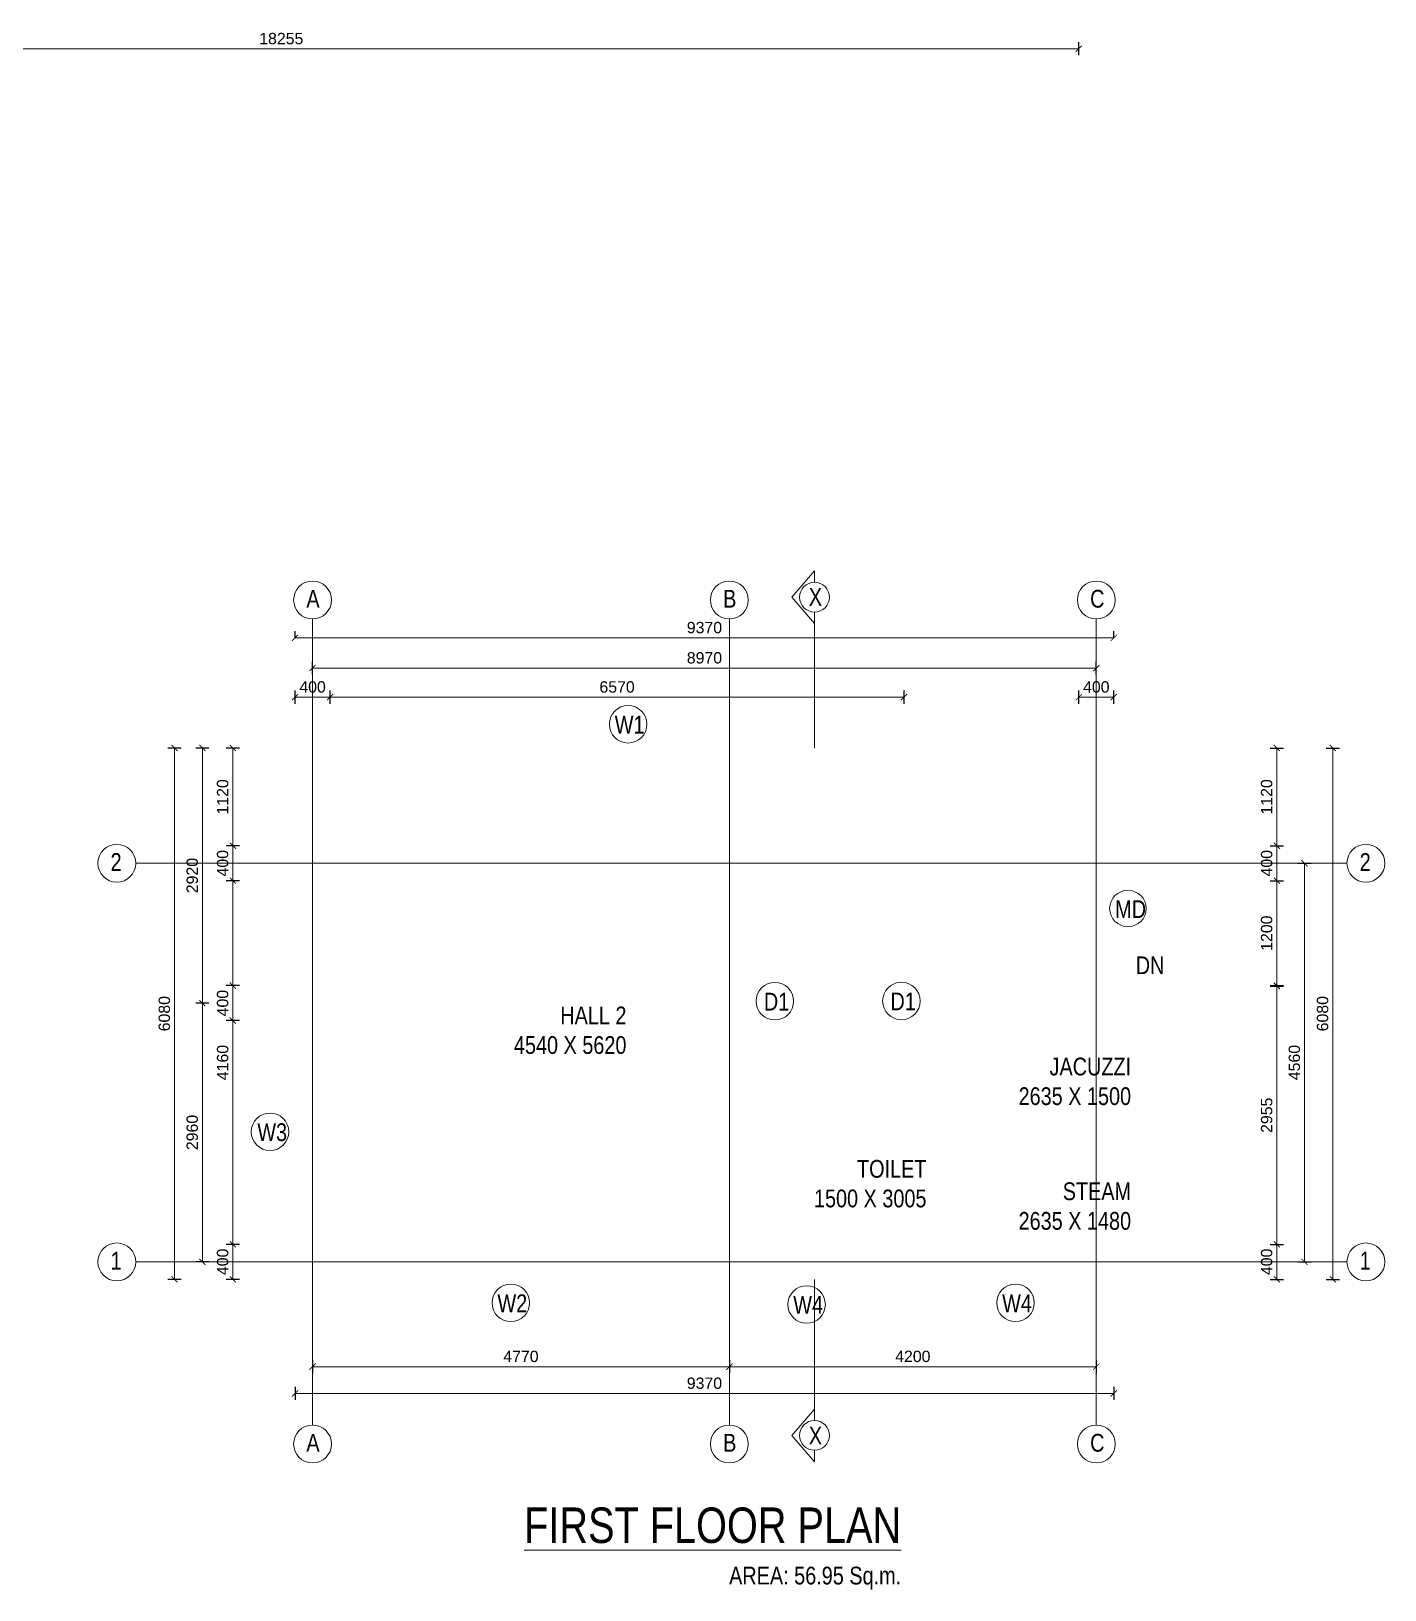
# Model space of a CAD drawing. Header units: millimetres. Extents: x 19543921 to 20171754, y -3528062 to -3222959.
# Drawn here: x 20156261 to 20171754, y -3513936 to -3496106 of the extents above; entities that cross this region are included whole.
import ezdxf

# ---------------------------------------------------------------- set-up
doc = ezdxf.new("R2010")
doc.units = ezdxf.units.MM
doc.header["$MEASUREMENT"] = 0
doc.header["$PDMODE"] = 35
doc.linetypes.add('CENTER', pattern=[2, 1.25, -0.25, 0.25, -0.25])
doc.layers.get('Defpoints').update_dxf_attribs({"color": 169})
for name, color, linetype, lineweight in [('center', 4, 'Continuous', 9), ('Dimension', 4, 'Continuous', 9), ('text', 142, 'Continuous', 9)]:
    doc.layers.add(name, color=color, linetype=linetype, lineweight=lineweight)
doc.styles.add('DIM', font='arial.ttf', dxfattribs={"width": 0.8, "height": 45})
doc.styles.add('ordinary', font='arial.ttf')
doc.dimstyles.new('outer dimension', dxfattribs={"dimtxt": 130, "dimasz": 70, "dimexe": 75, "dimexo": 150, "dimgap": 50, "dimtad": 1, "dimdec": 0, "dimrnd": 5, "dimzin": 12, "dimdsep": 46, "dimtxsty": 'ordinary', "dimblk": 'ARCHTICK', "dimcen": 0.09, "dimclrd": 256, "dimclre": 256, "dimclrt": 256, "dimadec": 0, "dimazin": 3, "dimtfac": 1, "dimtdec": 0, "dimtix": 1, "dimtmove": 1, "dimatfit": 2, "dimldrblk": 'ARCHTICK', "dimfxl": 75, "dimfxlon": 1, "dimtolj": 1, "dimtzin": 12, "dimlwd": -1, "dimarcsym": 0})

# ---------------------------------------------------------------- blocks, each defined once
blk = doc.blocks.new('_ArchTick')
at = {"color": 0, "linetype": 'ByBlock', "const_width": 0.15}
blk.add_lwpolyline([(-0.5, -0.5), (0.5, 0.5)], dxfattribs=at)
blk = doc.blocks.new('*D267')
at = {"layer": 'Defpoints', "color": 0, "linetype": 'Continuous', "ltscale": 1000, "transparency": 16777216}
for p in [(20159482, -3510184), (20164252, -3510184), (20164252, -3511383)]:
    blk.add_point(p, dxfattribs=at)
at = {"layer": 'Dimension', "linetype": 'Continuous', "lineweight": -2, "ltscale": 1000, "transparency": 16777216}
for p, q in [((20159482, -3511308), (20159482, -3511458)), ((20164252, -3511308), (20164252, -3511458))]:
    blk.add_line(p, q, dxfattribs=at)
at = {"layer": 'Dimension', "ltscale": 1000, "transparency": 16777216}
blk.add_line((20159482, -3511383), (20164252, -3511383), dxfattribs=at)
at = {"layer": 'Dimension', "linetype": 'Continuous', "ltscale": 1000, "transparency": 16777216, "xscale": 70, "yscale": 70, "zscale": 70, "rotation": 180}
blk.add_blockref('_ArchTick', (20159482, -3511383), dxfattribs=at)
at = {"layer": 'Dimension', "linetype": 'Continuous', "ltscale": 1000, "transparency": 16777216, "xscale": 70, "yscale": 70, "zscale": 70}
blk.add_blockref('_ArchTick', (20164252, -3511383), dxfattribs=at)
at = {"layer": 'Dimension', "linetype": 'Continuous', "ltscale": 1000, "transparency": 16777216, "insert": (20161867, -3511266), "char_height": 130, "attachment_point": 5, "style": 'ordinary'}
blk.add_mtext('\\A1;4770', dxfattribs=at)
blk = doc.blocks.new('*D268')
at = {"layer": 'Defpoints', "color": 0, "linetype": 'Continuous', "ltscale": 1000, "transparency": 16777216}
for p in [(20164252, -3510184), (20168452, -3510184), (20168452, -3511383)]:
    blk.add_point(p, dxfattribs=at)
at = {"layer": 'Dimension', "linetype": 'Continuous', "lineweight": -2, "ltscale": 1000, "transparency": 16777216}
for p, q in [((20164252, -3511308), (20164252, -3511458)), ((20168452, -3511308), (20168452, -3511458))]:
    blk.add_line(p, q, dxfattribs=at)
at = {"layer": 'Dimension', "ltscale": 1000, "transparency": 16777216}
blk.add_line((20164252, -3511383), (20168452, -3511383), dxfattribs=at)
at = {"layer": 'Dimension', "linetype": 'Continuous', "ltscale": 1000, "transparency": 16777216, "xscale": 70, "yscale": 70, "zscale": 70, "rotation": 180}
blk.add_blockref('_ArchTick', (20164252, -3511383), dxfattribs=at)
at = {"layer": 'Dimension', "linetype": 'Continuous', "ltscale": 1000, "transparency": 16777216, "xscale": 70, "yscale": 70, "zscale": 70}
blk.add_blockref('_ArchTick', (20168452, -3511383), dxfattribs=at)
at = {"layer": 'Dimension', "linetype": 'Continuous', "ltscale": 1000, "transparency": 16777216, "insert": (20166352, -3511266), "char_height": 130, "attachment_point": 5, "style": 'ordinary'}
blk.add_mtext('\\A1;4200', dxfattribs=at)
blk = doc.blocks.new('*D269')
at = {"layer": 'Defpoints', "color": 0, "linetype": 'Continuous', "ltscale": 1000, "transparency": 16777216}
for p in [(20159282, -3510384), (20168652, -3510384), (20159282, -3511689)]:
    blk.add_point(p, dxfattribs=at)
at = {"layer": 'Dimension', "linetype": 'Continuous', "lineweight": -2, "ltscale": 1000, "transparency": 16777216}
for p, q in [((20159282, -3511614), (20159282, -3511764)), ((20168652, -3511614), (20168652, -3511764))]:
    blk.add_line(p, q, dxfattribs=at)
at = {"layer": 'Dimension', "ltscale": 1000, "transparency": 16777216}
blk.add_line((20168652, -3511689), (20159282, -3511689), dxfattribs=at)
at = {"layer": 'Dimension', "linetype": 'Continuous', "ltscale": 1000, "transparency": 16777216, "xscale": 70, "yscale": 70, "zscale": 70, "rotation": 180}
blk.add_blockref('_ArchTick', (20159282, -3511689), dxfattribs=at)
at = {"layer": 'Dimension', "linetype": 'Continuous', "ltscale": 1000, "transparency": 16777216, "xscale": 70, "yscale": 70, "zscale": 70}
blk.add_blockref('_ArchTick', (20168652, -3511689), dxfattribs=at)
at = {"layer": 'Dimension', "linetype": 'Continuous', "ltscale": 1000, "transparency": 16777216, "insert": (20163967, -3511573), "char_height": 130, "attachment_point": 5, "style": 'ordinary'}
blk.add_mtext('\\A1;9370', dxfattribs=at)
blk = doc.blocks.new('*D270')
at = {"layer": 'Defpoints', "color": 0, "linetype": 'Continuous', "ltscale": 1000, "transparency": 16777216}
for p in [(20168652, -3504306), (20168652, -3505424), (20170518, -3505424)]:
    blk.add_point(p, dxfattribs=at)
at = {"layer": 'Dimension', "linetype": 'Continuous', "lineweight": -2, "ltscale": 1000, "transparency": 16777216}
for p, q in [((20170443, -3504306), (20170593, -3504306)), ((20170443, -3505424), (20170593, -3505424))]:
    blk.add_line(p, q, dxfattribs=at)
at = {"layer": 'Dimension', "ltscale": 1000, "transparency": 16777216}
blk.add_line((20170518, -3504306), (20170518, -3505424), dxfattribs=at)
at = {"layer": 'Dimension', "linetype": 'Continuous', "ltscale": 1000, "transparency": 16777216, "xscale": 70, "yscale": 70, "zscale": 70}
for p, rotation in [((20170518, -3504306), 90), ((20170518, -3505424), 270)]:
    blk.add_blockref('_ArchTick', p, dxfattribs=dict(at, rotation=rotation))
at = {"layer": 'Dimension', "linetype": 'Continuous', "ltscale": 1000, "transparency": 16777216, "insert": (20170402, -3504865), "char_height": 130, "attachment_point": 5, "rotation": 90, "style": 'ordinary'}
blk.add_mtext('\\A1;1120', dxfattribs=at)
blk = doc.blocks.new('*D271')
at = {"layer": 'Defpoints', "color": 0, "linetype": 'Continuous', "ltscale": 1000, "transparency": 16777216}
for p in [(20168652, -3505424), (20168652, -3505824), (20170518, -3505824)]:
    blk.add_point(p, dxfattribs=at)
at = {"layer": 'Dimension', "linetype": 'Continuous', "lineweight": -2, "ltscale": 1000, "transparency": 16777216}
for p, q in [((20170443, -3505424), (20170593, -3505424)), ((20170443, -3505824), (20170593, -3505824))]:
    blk.add_line(p, q, dxfattribs=at)
at = {"layer": 'Dimension', "ltscale": 1000, "transparency": 16777216}
blk.add_line((20170518, -3505424), (20170518, -3505824), dxfattribs=at)
at = {"layer": 'Dimension', "linetype": 'Continuous', "ltscale": 1000, "transparency": 16777216, "xscale": 70, "yscale": 70, "zscale": 70}
for p, rotation in [((20170518, -3505424), 90), ((20170518, -3505824), 270)]:
    blk.add_blockref('_ArchTick', p, dxfattribs=dict(at, rotation=rotation))
at = {"layer": 'Dimension', "linetype": 'Continuous', "ltscale": 1000, "transparency": 16777216, "insert": (20170402, -3505624), "char_height": 130, "attachment_point": 5, "rotation": 90, "style": 'ordinary'}
blk.add_mtext('\\A1;400', dxfattribs=at)
blk = doc.blocks.new('*D272')
at = {"layer": 'Defpoints', "color": 0, "linetype": 'Continuous', "ltscale": 1000, "transparency": 16777216}
for p in [(20168652, -3505824), (20168652, -3507024), (20170518, -3507024)]:
    blk.add_point(p, dxfattribs=at)
at = {"layer": 'Dimension', "linetype": 'Continuous', "lineweight": -2, "ltscale": 1000, "transparency": 16777216}
for p, q in [((20170443, -3505824), (20170593, -3505824)), ((20170443, -3507024), (20170593, -3507024))]:
    blk.add_line(p, q, dxfattribs=at)
at = {"layer": 'Dimension', "ltscale": 1000, "transparency": 16777216}
blk.add_line((20170518, -3505824), (20170518, -3507024), dxfattribs=at)
at = {"layer": 'Dimension', "linetype": 'Continuous', "ltscale": 1000, "transparency": 16777216, "xscale": 70, "yscale": 70, "zscale": 70}
for p, rotation in [((20170518, -3505824), 90), ((20170518, -3507024), 270)]:
    blk.add_blockref('_ArchTick', p, dxfattribs=dict(at, rotation=rotation))
at = {"layer": 'Dimension', "linetype": 'Continuous', "ltscale": 1000, "transparency": 16777216, "insert": (20170402, -3506424), "char_height": 130, "attachment_point": 5, "rotation": 90, "style": 'ordinary'}
blk.add_mtext('\\A1;1200', dxfattribs=at)
blk = doc.blocks.new('*D273')
at = {"layer": 'Defpoints', "color": 0, "linetype": 'Continuous', "ltscale": 1000, "transparency": 16777216}
for p in [(20168652, -3507030), (20168652, -3509984), (20170518, -3509984)]:
    blk.add_point(p, dxfattribs=at)
at = {"layer": 'Dimension', "linetype": 'Continuous', "lineweight": -2, "ltscale": 1000, "transparency": 16777216}
for p, q in [((20170443, -3507030), (20170593, -3507030)), ((20170443, -3509984), (20170593, -3509984))]:
    blk.add_line(p, q, dxfattribs=at)
at = {"layer": 'Dimension', "ltscale": 1000, "transparency": 16777216}
blk.add_line((20170518, -3507030), (20170518, -3509984), dxfattribs=at)
at = {"layer": 'Dimension', "linetype": 'Continuous', "ltscale": 1000, "transparency": 16777216, "xscale": 70, "yscale": 70, "zscale": 70}
for p, rotation in [((20170518, -3507030), 90), ((20170518, -3509984), 270)]:
    blk.add_blockref('_ArchTick', p, dxfattribs=dict(at, rotation=rotation))
at = {"layer": 'Dimension', "linetype": 'Continuous', "ltscale": 1000, "transparency": 16777216, "insert": (20170402, -3508507), "char_height": 130, "attachment_point": 5, "rotation": 90, "style": 'ordinary'}
blk.add_mtext('\\A1;2955', dxfattribs=at)
blk = doc.blocks.new('*D274')
at = {"layer": 'Defpoints', "color": 0, "linetype": 'Continuous', "ltscale": 1000, "transparency": 16777216}
for p in [(20168652, -3509984), (20168652, -3510384), (20170518, -3510384)]:
    blk.add_point(p, dxfattribs=at)
at = {"layer": 'Dimension', "linetype": 'Continuous', "lineweight": -2, "ltscale": 1000, "transparency": 16777216}
for p, q in [((20170443, -3509984), (20170593, -3509984)), ((20170443, -3510384), (20170593, -3510384))]:
    blk.add_line(p, q, dxfattribs=at)
at = {"layer": 'Dimension', "ltscale": 1000, "transparency": 16777216}
blk.add_line((20170518, -3509984), (20170518, -3510384), dxfattribs=at)
at = {"layer": 'Dimension', "linetype": 'Continuous', "ltscale": 1000, "transparency": 16777216, "xscale": 70, "yscale": 70, "zscale": 70}
for p, rotation in [((20170518, -3509984), 90), ((20170518, -3510384), 270)]:
    blk.add_blockref('_ArchTick', p, dxfattribs=dict(at, rotation=rotation))
at = {"layer": 'Dimension', "linetype": 'Continuous', "ltscale": 1000, "transparency": 16777216, "insert": (20170402, -3510184), "char_height": 130, "attachment_point": 5, "rotation": 90, "style": 'ordinary'}
blk.add_mtext('\\A1;400', dxfattribs=at)
blk = doc.blocks.new('*D275')
at = {"layer": 'Defpoints', "color": 0, "linetype": 'Continuous', "ltscale": 1000, "transparency": 16777216}
for p in [(20168452, -3505624), (20170835, -3505624), (20168452, -3510184)]:
    blk.add_point(p, dxfattribs=at)
at = {"layer": 'Dimension', "linetype": 'Continuous', "lineweight": -2, "ltscale": 1000, "transparency": 16777216}
for p, q in [((20170760, -3505624), (20170910, -3505624)), ((20170760, -3510184), (20170910, -3510184))]:
    blk.add_line(p, q, dxfattribs=at)
at = {"layer": 'Dimension', "ltscale": 1000, "transparency": 16777216}
blk.add_line((20170835, -3510184), (20170835, -3505624), dxfattribs=at)
at = {"layer": 'Dimension', "linetype": 'Continuous', "ltscale": 1000, "transparency": 16777216, "xscale": 70, "yscale": 70, "zscale": 70}
for p, rotation in [((20170835, -3505624), 90), ((20170835, -3510184), 270)]:
    blk.add_blockref('_ArchTick', p, dxfattribs=dict(at, rotation=rotation))
at = {"layer": 'Dimension', "linetype": 'Continuous', "ltscale": 1000, "transparency": 16777216, "insert": (20170719, -3507904), "char_height": 130, "attachment_point": 5, "rotation": 90, "style": 'ordinary'}
blk.add_mtext('\\A1;4560', dxfattribs=at)
blk = doc.blocks.new('*D276')
at = {"layer": 'Defpoints', "color": 0, "linetype": 'Continuous', "ltscale": 1000, "transparency": 16777216}
for p in [(20168535, -3504306), (20171159, -3504306), (20168535, -3510384)]:
    blk.add_point(p, dxfattribs=at)
at = {"layer": 'Dimension', "linetype": 'Continuous', "lineweight": -2, "ltscale": 1000, "transparency": 16777216}
for p, q in [((20171084, -3504306), (20171234, -3504306)), ((20171084, -3510384), (20171234, -3510384))]:
    blk.add_line(p, q, dxfattribs=at)
at = {"layer": 'Dimension', "ltscale": 1000, "transparency": 16777216}
blk.add_line((20171159, -3510384), (20171159, -3504306), dxfattribs=at)
at = {"layer": 'Dimension', "linetype": 'Continuous', "ltscale": 1000, "transparency": 16777216, "xscale": 70, "yscale": 70, "zscale": 70}
for p, rotation in [((20171159, -3504306), 90), ((20171159, -3510384), 270)]:
    blk.add_blockref('_ArchTick', p, dxfattribs=dict(at, rotation=rotation))
at = {"layer": 'Dimension', "linetype": 'Continuous', "ltscale": 1000, "transparency": 16777216, "insert": (20171042, -3507345), "char_height": 130, "attachment_point": 5, "rotation": 90, "style": 'ordinary'}
blk.add_mtext('\\A1;6080', dxfattribs=at)
blk = doc.blocks.new('*D277')
at = {"layer": 'Defpoints', "color": 0, "linetype": 'Continuous', "ltscale": 1000, "transparency": 16777216}
for p in [(20158569, -3509984), (20159283, -3509984), (20159283, -3510384)]:
    blk.add_point(p, dxfattribs=at)
at = {"layer": 'Dimension', "linetype": 'Continuous', "lineweight": -2, "ltscale": 1000, "transparency": 16777216}
for p, q in [((20158644, -3509984), (20158494, -3509984)), ((20158644, -3510384), (20158494, -3510384))]:
    blk.add_line(p, q, dxfattribs=at)
at = {"layer": 'Dimension', "ltscale": 1000, "transparency": 16777216}
blk.add_line((20158569, -3510384), (20158569, -3509984), dxfattribs=at)
at = {"layer": 'Dimension', "linetype": 'Continuous', "ltscale": 1000, "transparency": 16777216, "xscale": 70, "yscale": 70, "zscale": 70}
for p, rotation in [((20158569, -3509984), 90), ((20158569, -3510384), 270)]:
    blk.add_blockref('_ArchTick', p, dxfattribs=dict(at, rotation=rotation))
at = {"layer": 'Dimension', "linetype": 'Continuous', "ltscale": 1000, "transparency": 16777216, "insert": (20158453, -3510184), "char_height": 130, "attachment_point": 5, "rotation": 90, "style": 'ordinary'}
blk.add_mtext('\\A1;400', dxfattribs=at)
blk = doc.blocks.new('*D278')
at = {"layer": 'Defpoints', "color": 0, "linetype": 'Continuous', "ltscale": 1000, "transparency": 16777216}
for p in [(20158569, -3505824), (20159282, -3505824), (20159283, -3509984)]:
    blk.add_point(p, dxfattribs=at)
at = {"layer": 'Dimension', "linetype": 'Continuous', "lineweight": -2, "ltscale": 1000, "transparency": 16777216}
for p, q in [((20158644, -3505824), (20158494, -3505824)), ((20158644, -3509984), (20158494, -3509984))]:
    blk.add_line(p, q, dxfattribs=at)
at = {"layer": 'Dimension', "ltscale": 1000, "transparency": 16777216}
blk.add_line((20158569, -3509984), (20158569, -3505824), dxfattribs=at)
at = {"layer": 'Dimension', "linetype": 'Continuous', "ltscale": 1000, "transparency": 16777216, "xscale": 70, "yscale": 70, "zscale": 70}
for p, rotation in [((20158569, -3505824), 90), ((20158569, -3509984), 270)]:
    blk.add_blockref('_ArchTick', p, dxfattribs=dict(at, rotation=rotation))
at = {"layer": 'Dimension', "linetype": 'Continuous', "ltscale": 1000, "transparency": 16777216, "insert": (20158453, -3507904), "char_height": 130, "attachment_point": 5, "rotation": 90, "style": 'ordinary'}
blk.add_mtext('\\A1;4160', dxfattribs=at)
blk = doc.blocks.new('*D279')
at = {"layer": 'Defpoints', "color": 0, "linetype": 'Continuous', "ltscale": 1000, "transparency": 16777216}
for p in [(20158569, -3507024), (20159283, -3507024), (20159283, -3507424)]:
    blk.add_point(p, dxfattribs=at)
at = {"layer": 'Dimension', "linetype": 'Continuous', "lineweight": -2, "ltscale": 1000, "transparency": 16777216}
for p, q in [((20158644, -3507024), (20158494, -3507024)), ((20158644, -3507424), (20158494, -3507424))]:
    blk.add_line(p, q, dxfattribs=at)
at = {"layer": 'Dimension', "ltscale": 1000, "transparency": 16777216}
blk.add_line((20158569, -3507424), (20158569, -3507024), dxfattribs=at)
at = {"layer": 'Dimension', "linetype": 'Continuous', "ltscale": 1000, "transparency": 16777216, "xscale": 70, "yscale": 70, "zscale": 70}
for p, rotation in [((20158569, -3507024), 90), ((20158569, -3507424), 270)]:
    blk.add_blockref('_ArchTick', p, dxfattribs=dict(at, rotation=rotation))
at = {"layer": 'Dimension', "linetype": 'Continuous', "ltscale": 1000, "transparency": 16777216, "insert": (20158453, -3507224), "char_height": 130, "attachment_point": 5, "rotation": 90, "style": 'ordinary'}
blk.add_mtext('\\A1;400', dxfattribs=at)
blk = doc.blocks.new('*D280')
at = {"layer": 'Defpoints', "color": 0, "linetype": 'Continuous', "ltscale": 1000, "transparency": 16777216}
for p in [(20158569, -3505424), (20159282, -3505424), (20159282, -3505824)]:
    blk.add_point(p, dxfattribs=at)
at = {"layer": 'Dimension', "linetype": 'Continuous', "lineweight": -2, "ltscale": 1000, "transparency": 16777216}
for p, q in [((20158644, -3505424), (20158494, -3505424)), ((20158644, -3505824), (20158494, -3505824))]:
    blk.add_line(p, q, dxfattribs=at)
at = {"layer": 'Dimension', "ltscale": 1000, "transparency": 16777216}
blk.add_line((20158569, -3505824), (20158569, -3505424), dxfattribs=at)
at = {"layer": 'Dimension', "linetype": 'Continuous', "ltscale": 1000, "transparency": 16777216, "xscale": 70, "yscale": 70, "zscale": 70}
for p, rotation in [((20158569, -3505424), 90), ((20158569, -3505824), 270)]:
    blk.add_blockref('_ArchTick', p, dxfattribs=dict(at, rotation=rotation))
at = {"layer": 'Dimension', "linetype": 'Continuous', "ltscale": 1000, "transparency": 16777216, "insert": (20158453, -3505624), "char_height": 130, "attachment_point": 5, "rotation": 90, "style": 'ordinary'}
blk.add_mtext('\\A1;400', dxfattribs=at)
blk = doc.blocks.new('*D281')
at = {"layer": 'Defpoints', "color": 0, "linetype": 'Continuous', "ltscale": 1000, "transparency": 16777216}
for p in [(20158569, -3504306), (20159282, -3504306), (20159282, -3505424)]:
    blk.add_point(p, dxfattribs=at)
at = {"layer": 'Dimension', "linetype": 'Continuous', "lineweight": -2, "ltscale": 1000, "transparency": 16777216}
for p, q in [((20158644, -3504306), (20158494, -3504306)), ((20158644, -3505424), (20158494, -3505424))]:
    blk.add_line(p, q, dxfattribs=at)
at = {"layer": 'Dimension', "ltscale": 1000, "transparency": 16777216}
blk.add_line((20158569, -3505424), (20158569, -3504306), dxfattribs=at)
at = {"layer": 'Dimension', "linetype": 'Continuous', "ltscale": 1000, "transparency": 16777216, "xscale": 70, "yscale": 70, "zscale": 70}
for p, rotation in [((20158569, -3504306), 90), ((20158569, -3505424), 270)]:
    blk.add_blockref('_ArchTick', p, dxfattribs=dict(at, rotation=rotation))
at = {"layer": 'Dimension', "linetype": 'Continuous', "ltscale": 1000, "transparency": 16777216, "insert": (20158453, -3504865), "char_height": 130, "attachment_point": 5, "rotation": 90, "style": 'ordinary'}
blk.add_mtext('\\A1;1120', dxfattribs=at)
blk = doc.blocks.new('*D282')
at = {"layer": 'Defpoints', "color": 0, "linetype": 'Continuous', "ltscale": 1000, "transparency": 16777216}
for p in [(20158221, -3507224), (20159283, -3507224), (20159283, -3510184)]:
    blk.add_point(p, dxfattribs=at)
at = {"layer": 'Dimension', "linetype": 'Continuous', "lineweight": -2, "ltscale": 1000, "transparency": 16777216}
for p, q in [((20158296, -3507224), (20158146, -3507224)), ((20158296, -3510184), (20158146, -3510184))]:
    blk.add_line(p, q, dxfattribs=at)
at = {"layer": 'Dimension', "ltscale": 1000, "transparency": 16777216}
blk.add_line((20158221, -3510184), (20158221, -3507224), dxfattribs=at)
at = {"layer": 'Dimension', "linetype": 'Continuous', "ltscale": 1000, "transparency": 16777216, "xscale": 70, "yscale": 70, "zscale": 70}
for p, rotation in [((20158221, -3507224), 90), ((20158221, -3510184), 270)]:
    blk.add_blockref('_ArchTick', p, dxfattribs=dict(at, rotation=rotation))
at = {"layer": 'Dimension', "linetype": 'Continuous', "ltscale": 1000, "transparency": 16777216, "insert": (20158105, -3508704), "char_height": 130, "attachment_point": 5, "rotation": 90, "style": 'ordinary'}
blk.add_mtext('\\A1;2960', dxfattribs=at)
blk = doc.blocks.new('*D283')
at = {"layer": 'Defpoints', "color": 0, "linetype": 'Continuous', "ltscale": 1000, "transparency": 16777216}
for p in [(20158221, -3504306), (20159283, -3504306), (20159283, -3507224)]:
    blk.add_point(p, dxfattribs=at)
at = {"layer": 'Dimension', "linetype": 'Continuous', "lineweight": -2, "ltscale": 1000, "transparency": 16777216}
for p, q in [((20158296, -3504306), (20158146, -3504306)), ((20158296, -3507224), (20158146, -3507224))]:
    blk.add_line(p, q, dxfattribs=at)
at = {"layer": 'Dimension', "ltscale": 1000, "transparency": 16777216}
blk.add_line((20158221, -3507224), (20158221, -3504306), dxfattribs=at)
at = {"layer": 'Dimension', "linetype": 'Continuous', "ltscale": 1000, "transparency": 16777216, "xscale": 70, "yscale": 70, "zscale": 70}
for p, rotation in [((20158221, -3504306), 90), ((20158221, -3507224), 270)]:
    blk.add_blockref('_ArchTick', p, dxfattribs=dict(at, rotation=rotation))
at = {"layer": 'Dimension', "linetype": 'Continuous', "ltscale": 1000, "transparency": 16777216, "insert": (20158105, -3505765), "char_height": 130, "attachment_point": 5, "rotation": 90, "style": 'ordinary'}
blk.add_mtext('\\A1;2920', dxfattribs=at)
blk = doc.blocks.new('*D284')
at = {"layer": 'Defpoints', "color": 0, "linetype": 'Continuous', "ltscale": 1000, "transparency": 16777216}
for p in [(20157902, -3504306), (20159282, -3504306), (20159283, -3510384)]:
    blk.add_point(p, dxfattribs=at)
at = {"layer": 'Dimension', "linetype": 'Continuous', "lineweight": -2, "ltscale": 1000, "transparency": 16777216}
for p, q in [((20157977, -3504306), (20157827, -3504306)), ((20157977, -3510384), (20157827, -3510384))]:
    blk.add_line(p, q, dxfattribs=at)
at = {"layer": 'Dimension', "ltscale": 1000, "transparency": 16777216}
blk.add_line((20157902, -3510384), (20157902, -3504306), dxfattribs=at)
at = {"layer": 'Dimension', "linetype": 'Continuous', "ltscale": 1000, "transparency": 16777216, "xscale": 70, "yscale": 70, "zscale": 70}
for p, rotation in [((20157902, -3504306), 90), ((20157902, -3510384), 270)]:
    blk.add_blockref('_ArchTick', p, dxfattribs=dict(at, rotation=rotation))
at = {"layer": 'Dimension', "linetype": 'Continuous', "ltscale": 1000, "transparency": 16777216, "insert": (20157786, -3507345), "char_height": 130, "attachment_point": 5, "rotation": 90, "style": 'ordinary'}
blk.add_mtext('\\A1;6080', dxfattribs=at)
blk = doc.blocks.new('*D285')
at = {"layer": 'Defpoints', "color": 0, "linetype": 'Continuous', "ltscale": 1000, "transparency": 16777216}
for p in [(20159682, -3503724), (20159281, -3504306), (20159682, -3504306)]:
    blk.add_point(p, dxfattribs=at)
at = {"layer": 'Dimension', "linetype": 'Continuous', "lineweight": -2, "ltscale": 1000, "transparency": 16777216}
for p, q in [((20159281, -3503799), (20159281, -3503649)), ((20159682, -3503799), (20159682, -3503649))]:
    blk.add_line(p, q, dxfattribs=at)
at = {"layer": 'Dimension', "ltscale": 1000, "transparency": 16777216}
blk.add_line((20159281, -3503724), (20159682, -3503724), dxfattribs=at)
at = {"layer": 'Dimension', "linetype": 'Continuous', "ltscale": 1000, "transparency": 16777216, "xscale": 70, "yscale": 70, "zscale": 70, "rotation": 180}
blk.add_blockref('_ArchTick', (20159281, -3503724), dxfattribs=at)
at = {"layer": 'Dimension', "linetype": 'Continuous', "ltscale": 1000, "transparency": 16777216, "xscale": 70, "yscale": 70, "zscale": 70}
blk.add_blockref('_ArchTick', (20159682, -3503724), dxfattribs=at)
at = {"layer": 'Dimension', "linetype": 'Continuous', "ltscale": 1000, "transparency": 16777216, "insert": (20159482, -3503608), "char_height": 130, "attachment_point": 5, "style": 'ordinary'}
blk.add_mtext('\\A1;400', dxfattribs=at)
blk = doc.blocks.new('*D286')
at = {"layer": 'Defpoints', "color": 0, "linetype": 'Continuous', "ltscale": 1000, "transparency": 16777216}
for p in [(20166252, -3503724), (20159682, -3504306), (20166252, -3504306)]:
    blk.add_point(p, dxfattribs=at)
at = {"layer": 'Dimension', "linetype": 'Continuous', "lineweight": -2, "ltscale": 1000, "transparency": 16777216}
for p, q in [((20159682, -3503799), (20159682, -3503649)), ((20166252, -3503799), (20166252, -3503649))]:
    blk.add_line(p, q, dxfattribs=at)
at = {"layer": 'Dimension', "ltscale": 1000, "transparency": 16777216}
blk.add_line((20159682, -3503724), (20166252, -3503724), dxfattribs=at)
at = {"layer": 'Dimension', "linetype": 'Continuous', "ltscale": 1000, "transparency": 16777216, "xscale": 70, "yscale": 70, "zscale": 70, "rotation": 180}
blk.add_blockref('_ArchTick', (20159682, -3503724), dxfattribs=at)
at = {"layer": 'Dimension', "linetype": 'Continuous', "ltscale": 1000, "transparency": 16777216, "xscale": 70, "yscale": 70, "zscale": 70}
blk.add_blockref('_ArchTick', (20166252, -3503724), dxfattribs=at)
at = {"layer": 'Dimension', "linetype": 'Continuous', "ltscale": 1000, "transparency": 16777216, "insert": (20162967, -3503608), "char_height": 130, "attachment_point": 5, "style": 'ordinary'}
blk.add_mtext('\\A1;6570', dxfattribs=at)
blk = doc.blocks.new('*D287')
at = {"layer": 'Defpoints', "color": 0, "linetype": 'Continuous', "ltscale": 1000, "transparency": 16777216}
for p in [(20168652, -3503724), (20168252, -3504306), (20168652, -3504306)]:
    blk.add_point(p, dxfattribs=at)
at = {"layer": 'Dimension', "linetype": 'Continuous', "lineweight": -2, "ltscale": 1000, "transparency": 16777216}
for p, q in [((20168252, -3503799), (20168252, -3503649)), ((20168652, -3503799), (20168652, -3503649))]:
    blk.add_line(p, q, dxfattribs=at)
at = {"layer": 'Dimension', "ltscale": 1000, "transparency": 16777216}
blk.add_line((20168252, -3503724), (20168652, -3503724), dxfattribs=at)
at = {"layer": 'Dimension', "linetype": 'Continuous', "ltscale": 1000, "transparency": 16777216, "xscale": 70, "yscale": 70, "zscale": 70, "rotation": 180}
blk.add_blockref('_ArchTick', (20168252, -3503724), dxfattribs=at)
at = {"layer": 'Dimension', "linetype": 'Continuous', "ltscale": 1000, "transparency": 16777216, "xscale": 70, "yscale": 70, "zscale": 70}
blk.add_blockref('_ArchTick', (20168652, -3503724), dxfattribs=at)
at = {"layer": 'Dimension', "linetype": 'Continuous', "ltscale": 1000, "transparency": 16777216, "insert": (20168452, -3503608), "char_height": 130, "attachment_point": 5, "style": 'ordinary'}
blk.add_mtext('\\A1;400', dxfattribs=at)
blk = doc.blocks.new('*D288')
at = {"layer": 'Defpoints', "color": 0, "linetype": 'Continuous', "ltscale": 1000, "transparency": 16777216}
for p in [(20159482, -3503391), (20159482, -3505926), (20168452, -3505926)]:
    blk.add_point(p, dxfattribs=at)
at = {"layer": 'Dimension', "linetype": 'Continuous', "lineweight": -2, "ltscale": 1000, "transparency": 16777216}
for p, q in [((20159482, -3503466), (20159482, -3503316)), ((20168452, -3503466), (20168452, -3503316))]:
    blk.add_line(p, q, dxfattribs=at)
at = {"layer": 'Dimension', "ltscale": 1000, "transparency": 16777216}
blk.add_line((20168452, -3503391), (20159482, -3503391), dxfattribs=at)
at = {"layer": 'Dimension', "linetype": 'Continuous', "ltscale": 1000, "transparency": 16777216, "xscale": 70, "yscale": 70, "zscale": 70, "rotation": 180}
blk.add_blockref('_ArchTick', (20159482, -3503391), dxfattribs=at)
at = {"layer": 'Dimension', "linetype": 'Continuous', "ltscale": 1000, "transparency": 16777216, "xscale": 70, "yscale": 70, "zscale": 70}
blk.add_blockref('_ArchTick', (20168452, -3503391), dxfattribs=at)
at = {"layer": 'Dimension', "linetype": 'Continuous', "ltscale": 1000, "transparency": 16777216, "insert": (20163967, -3503275), "char_height": 130, "attachment_point": 5, "style": 'ordinary'}
blk.add_mtext('\\A1;8970', dxfattribs=at)
blk = doc.blocks.new('*D312')
at = {"layer": 'Defpoints', "color": 0, "linetype": 'Continuous', "ltscale": 1000, "transparency": 16777216}
for p in [(20168252, -3496307), (20149995, -3496889), (20168252, -3505424)]:
    blk.add_point(p, dxfattribs=at)
at = {"layer": 'Dimension', "linetype": 'Continuous', "lineweight": -2, "ltscale": 1000, "transparency": 16777216}
for p, q in [((20149995, -3496382), (20149995, -3496232)), ((20168252, -3496382), (20168252, -3496232))]:
    blk.add_line(p, q, dxfattribs=at)
at = {"layer": 'Dimension', "ltscale": 1000, "transparency": 16777216}
blk.add_line((20149995, -3496307), (20168252, -3496307), dxfattribs=at)
at = {"layer": 'Dimension', "linetype": 'Continuous', "ltscale": 1000, "transparency": 16777216, "xscale": 70, "yscale": 70, "zscale": 70, "rotation": 180}
blk.add_blockref('_ArchTick', (20149995, -3496307), dxfattribs=at)
at = {"layer": 'Dimension', "linetype": 'Continuous', "ltscale": 1000, "transparency": 16777216, "xscale": 70, "yscale": 70, "zscale": 70}
blk.add_blockref('_ArchTick', (20168252, -3496307), dxfattribs=at)
at = {"layer": 'Dimension', "linetype": 'Continuous', "ltscale": 1000, "transparency": 16777216, "insert": (20159124, -3496191), "char_height": 130, "attachment_point": 5, "style": 'ordinary'}
blk.add_mtext('\\A1;18255', dxfattribs=at)
blk = doc.blocks.new('*D260')
at = {"layer": 'Defpoints', "color": 0, "linetype": 'Continuous', "ltscale": 1000, "transparency": 16777216}
for p in [(20168652, -3503046), (20159281, -3504537), (20168652, -3504537)]:
    blk.add_point(p, dxfattribs=at)
at = {"layer": 'Dimension', "lineweight": -2, "ltscale": 1000, "transparency": 16777216}
for p, q in [((20159281, -3503047), (20159281, -3502971)), ((20168652, -3503047), (20168652, -3502971))]:
    blk.add_line(p, q, dxfattribs=at)
at = {"layer": 'Dimension', "ltscale": 1000, "transparency": 16777216}
blk.add_line((20159281, -3503046), (20168652, -3503046), dxfattribs=at)
at = {"layer": 'Dimension', "linetype": 'Continuous', "ltscale": 1000, "transparency": 16777216, "xscale": 70, "yscale": 70, "zscale": 70, "rotation": 180}
blk.add_blockref('_ArchTick', (20159281, -3503046), dxfattribs=at)
at = {"layer": 'Dimension', "linetype": 'Continuous', "ltscale": 1000, "transparency": 16777216, "xscale": 70, "yscale": 70, "zscale": 70}
blk.add_blockref('_ArchTick', (20168652, -3503046), dxfattribs=at)
at = {"layer": 'Dimension', "linetype": 'Continuous', "ltscale": 1000, "transparency": 16777216, "insert": (20163967, -3502929), "char_height": 130, "attachment_point": 5, "style": 'ordinary'}
blk.add_mtext('\\A1;9370', dxfattribs=at)

msp = doc.modelspace()

# ---------------------------------------------------------------- linework, layer by layer
at = {"layer": 'center', "color": 251, "linetype": 'CENTER', "ltscale": 5}
for p, q in [((20159482.1, -3502829.4), (20159482.1, -3512051)), ((20164251.9, -3502829.4), (20164251.9, -3512051)), ((20168452.1, -3502829.4), (20168452.1, -3512051)), ((20157458, -3505624.1), (20171320.8, -3505624.1)), ((20157458, -3510184.5), (20171320.8, -3510184.5))]:
    msp.add_line(p, q, dxfattribs=at)
at = {"layer": 'text'}
for p, q in [((20164966.6, -3502580), (20165226.9, -3502278.8)), ((20165226.9, -3502278.8), (20165226.9, -3502409.6)), ((20164966.6, -3502580), (20165226.9, -3502881.3)), ((20165226.9, -3502750.5), (20165226.9, -3504306.1)), ((20165226.9, -3511998.5), (20165226.9, -3510384.5)), ((20164966.6, -3512168.9), (20165226.9, -3511867.7)), ((20164966.6, -3512168.9), (20165226.9, -3512470.1)), ((20165226.9, -3512470.1), (20165226.9, -3512339.3))]:
    msp.add_line(p, q, dxfattribs=at)
for centre, radius in [((20159482.1, -3502612.6), 216.8), ((20164251.9, -3502612.6), 216.8), ((20165226.9, -3502580), 170.4), ((20168452.1, -3502612.6), 216.8), ((20157241.2, -3505624.1), 216.8), ((20171537.5, -3505624.1), 216.8), ((20157241.2, -3510184.5), 216.8), ((20171537.5, -3510184.5), 216.8), ((20159482.1, -3512267.8), 216.8), ((20164251.9, -3512267.8), 216.8), ((20165226.9, -3512168.9), 170.4), ((20168452.1, -3512267.8), 216.8)]:
    msp.add_circle(centre, radius, dxfattribs=at)
at = {"layer": 'text', "ltscale": 7}
for centre, radius in [((20163093.6, -3504034.4), 214.6), ((20168813.3, -3506141.8), 208.8), ((20164773, -3507202.3), 214.6), ((20166221.3, -3507200), 214.6), ((20158995.1, -3508695.8), 214.6), ((20161751, -3510653.1), 214.6), ((20165136.2, -3510671.8), 214.6), ((20167527.2, -3510653.1), 214.6)]:
    msp.add_circle(centre, radius, dxfattribs=at)

# ---------------------------------------------------------------- texts
at = {"layer": 'text', "ltscale": 7, "style": 'DIM'}
for s, width, heights, insert, char_height, attachment_point in [('W1', 12.632, [0], (20162940.6, -3503937.5), 203.2, 1), ('MD', 12.632, [0], (20168667.8, -3506047.4), 203.2, 1), ('DN', 203.2, [0], (20169231.6, -3506689.4), 203.2, 3), ('D1', 12.632, [0], (20164647.5, -3507105.5), 203.2, 1), ('D1', 12.632, [0], (20166095.8, -3507103.1), 203.2, 1), ('HALL 2\\P4540 X 5620', 3155.972, [570.7], (20163074.3, -3507263.3), 203.2, 3), ('JACUZZI\\P2635 X 1500', 3155.972, [570.7], (20168850.1, -3507848.1), 203.2, 3), ('W3', 12.632, [0], (20158849.9, -3508599), 203.2, 1), ('TOILET\\P1500 X 3005', 3155.972, [570.7], (20166508.1, -3509018.2), 203.2, 3), ('STEAM\\P2635 X 1480', 3155.972, [570.7], (20168850.1, -3509274.7), 203.2, 3), ('W2', 12.632, [0], (20161598.1, -3510556.3), 203.2, 1), ('W4', 12.632, [0], (20164983.3, -3510575), 203.2, 1), ('W4', 12.632, [0], (20167374.2, -3510556.3), 203.2, 1), ('{\\LFIRST FLOOR PLAN\\P\\H0.5x;\\lAREA: 56.95 Sq.m.}', 5741.858, [0], (20166218.3, -3512993.7), 406.4, 3)]:
    msp.add_mtext_dynamic_manual_height_columns(s, width=width, gutter_width=40, heights=heights, dxfattribs=dict(at, insert=insert, char_height=char_height, attachment_point=attachment_point))
at = {"layer": 'text', "style": 'DIM', "width": 0.8}
for tag, p in [('A', (20159411.1, -3502699.8)), ('B', (20164180.9, -3502699.8)), ('X', (20165161.5, -3502679.6)), ('C', (20168381.1, -3502699.8)), ('2', (20157170.2, -3505711.3)), ('2', (20171466.5, -3505711.3)), ('1', (20157170.2, -3510271.7)), ('1', (20171466.5, -3510271.7)), ('X', (20165161.5, -3512272.6)), ('A', (20159411.1, -3512355)), ('B', (20164180.9, -3512355)), ('C', (20168381.1, -3512355))]:
    msp.add_attdef(tag, p, 'A', height=203.2, dxfattribs=at)

# ---------------------------------------------------------------- dimensions: what is measured, and where the dimension line sits
at = {"layer": 'Dimension', "linetype": 'Continuous', "ltscale": 1000}
for base, p1, p2, picture, middle in [((20168252.1, -3496307.3), (20149995.4, -3496889.4), (20168252.1, -3505424.1), '*D312', (20159123.7, -3496191)), ((20159482.1, -3503391.4), (20168452.1, -3505926.5), (20159482.1, -3505926.5), '*D288', (20163967.1, -3503275.1)), ((20159682.1, -3503723.9), (20159281.3, -3504306.1), (20159682.1, -3504306), '*D285', (20159481.7, -3503607.6)), ((20166251.9, -3503723.9), (20159682.1, -3504306), (20166251.9, -3504306), '*D286', (20162967, -3503607.6)), ((20168652.1, -3503723.9), (20168252.1, -3504306), (20168652.1, -3504306), '*D287', (20168452.1, -3503607.6)), ((20164251.9, -3511382.7), (20159482.1, -3510184.5), (20164251.9, -3510184.5), '*D267', (20161867, -3511266.3)), ((20168452.1, -3511382.7), (20164251.9, -3510184.5), (20168452.1, -3510184.5), '*D268', (20166352, -3511266.3)), ((20159282.1, -3511689.1), (20168652.1, -3510384.5), (20159282.1, -3510384.5), '*D269', (20163967.1, -3511572.7))]:
    dim = msp.add_linear_dim(base=base, p1=p1, p2=p2, dimstyle='outer dimension', dxfattribs=at)
    dim.commit()
    dim.dimension.update_dxf_attribs({"geometry": picture, "text_midpoint": middle})
dim = msp.add_linear_dim(base=(20168652.1, -3503045.6), p1=(20159281.3, -3504537.4), p2=(20168652.1, -3504537.3), dimstyle='outer dimension', override={"dimfxl": 1.5, "dimarcsym": 1}, dxfattribs=at)
dim.commit()
dim.dimension.update_dxf_attribs({"geometry": '*D260', "text_midpoint": (20163966.7, -3502929.2)})
for base, p1, p2, picture, middle in [((20157902.3, -3504306.1), (20159282.8, -3510384.5), (20159282.1, -3504306.1), '*D284', (20157785.9, -3507345.3)), ((20158221.1, -3504306.1), (20159282.8, -3507224.5), (20159282.8, -3504306.1), '*D283', (20158104.7, -3505765.3)), ((20158569.1, -3504306.1), (20159282.1, -3505424.1), (20159282.1, -3504306.1), '*D281', (20158452.7, -3504865.1)), ((20171158.6256, -3504306.0395), (20168535.4586, -3510384.4896), (20168535.4586, -3504306.0395), '*D276', (20171042.2511, -3507345.2646)), ((20170518, -3505424.1), (20168652.1, -3504306), (20168652.1, -3505424.1), '*D270', (20170401.7, -3504865.1)), ((20158569.1, -3505424.1), (20159282.1, -3505824.1), (20159282.1, -3505424.1), '*D280', (20158452.7, -3505624.1)), ((20170518, -3505824.5), (20168652.1, -3505424.1), (20168652.1, -3505824.5), '*D271', (20170401.7, -3505624.3)), ((20170835.3, -3505624.1), (20168452.1, -3510184.5), (20168452.1, -3505624.1), '*D275', (20170718.9, -3507904.3)), ((20158569.1, -3505824.1), (20159282.8, -3509984.5), (20159282.1, -3505824.1), '*D278', (20158452.7, -3507904.3)), ((20170518, -3507024.5), (20168652.1, -3505824.5), (20168652.1, -3507024.5), '*D272', (20170401.7, -3506424.5)), ((20158569.1, -3507024.5), (20159282.8, -3507424.5), (20159282.8, -3507024.5), '*D279', (20158452.7, -3507224.5)), ((20170518, -3509984.5), (20168652.1, -3507029.7), (20168652.1, -3509984.5), '*D273', (20170401.7, -3508507.1)), ((20158221.1, -3507224.5), (20159282.8, -3510184.5), (20159282.8, -3507224.5), '*D282', (20158104.7, -3508704.5)), ((20158569.1, -3509984.5), (20159282.8, -3510384.5), (20159282.8, -3509984.5), '*D277', (20158452.7, -3510184.5)), ((20170518, -3510384.5), (20168652.1, -3509984.5), (20168652.1, -3510384.5), '*D274', (20170401.7, -3510184.5))]:
    dim = msp.add_linear_dim(base=base, p1=p1, p2=p2, angle=90, dimstyle='outer dimension', dxfattribs=at)
    dim.commit()
    dim.dimension.update_dxf_attribs({"geometry": picture, "text_midpoint": middle})

doc.saveas('drawing.dxf')
